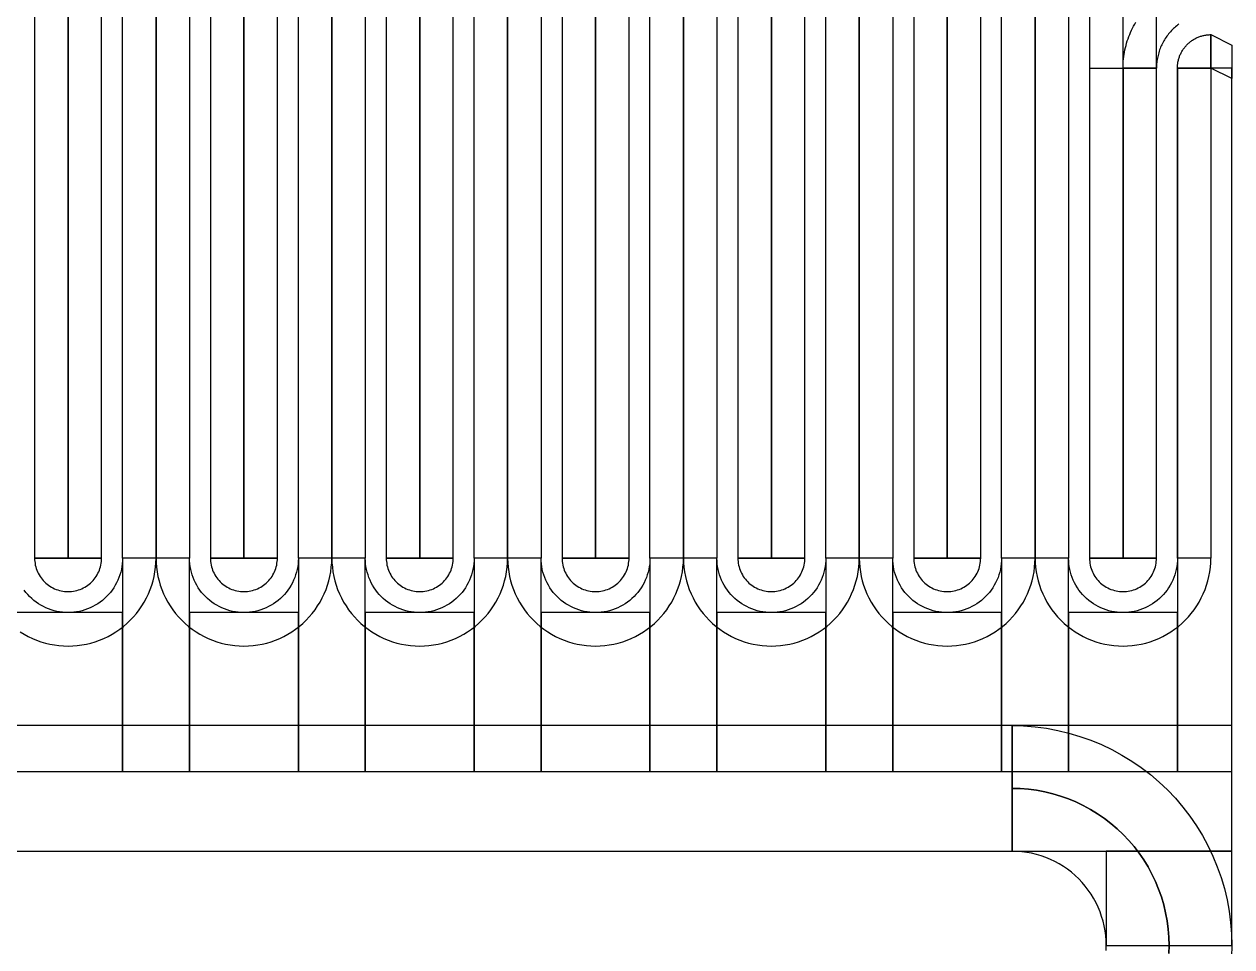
# Model space of a CAD drawing. Extents: x -21939 to 21943, y -23600 to 16600.
# Drawn here: x -13703.5 to -13415, y 7229.7 to 7450 of the extents above; entities that cross this region are included whole.
import ezdxf

# ---------------------------------------------------------------- set-up
doc = ezdxf.new("R2010")
doc.units = 0

# ---------------------------------------------------------------- blocks, each defined once
blk = doc.blocks.new('QTUNE1')
for points in [[(3867, 3739.5), (3867, 3928.5), (3851, 3928.5), (3851, 3739.5), (3867, 3739.5)], [(3599, 3877.5), (3599, 3622.5), (3607, 3622.5), (3607, 3877.5), (3599, 3877.5)], [(3615, 3622.5), (3615, 3877.5), (3607, 3877.5), (3607, 3622.5), (3615, 3622.5)], [(3620, 3622.5), (3620, 3877.5), (3628, 3877.5), (3628, 3622.5), (3620, 3622.5)], [(3636, 3877.5), (3636, 3622.5), (3628, 3622.5), (3628, 3877.5), (3636, 3877.5)], [(3641, 3877.5), (3641, 3622.5), (3649, 3622.5), (3649, 3877.5), (3641, 3877.5)], [(3657, 3622.5), (3657, 3877.5), (3649, 3877.5), (3649, 3622.5), (3657, 3622.5)], [(3662, 3622.5), (3662, 3877.5), (3670, 3877.5), (3670, 3622.5), (3662, 3622.5)], [(3678, 3877.5), (3678, 3622.5), (3670, 3622.5), (3670, 3877.5), (3678, 3877.5)], [(3683, 3877.5), (3683, 3622.5), (3691, 3622.5), (3691, 3877.5), (3683, 3877.5)], [(3699, 3622.5), (3699, 3877.5), (3691, 3877.5), (3691, 3622.5), (3699, 3622.5)], [(3704, 3622.5), (3704, 3877.5), (3712, 3877.5), (3712, 3622.5), (3704, 3622.5)], [(3720, 3877.5), (3720, 3622.5), (3712, 3622.5), (3712, 3877.5), (3720, 3877.5)], [(3725, 3877.5), (3725, 3622.5), (3733, 3622.5), (3733, 3877.5), (3725, 3877.5)], [(3741, 3622.5), (3741, 3877.5), (3733, 3877.5), (3733, 3622.5), (3741, 3622.5)], [(3746, 3622.5), (3746, 3877.5), (3754, 3877.5), (3754, 3622.5), (3746, 3622.5)], [(3762, 3877.5), (3762, 3622.5), (3754, 3622.5), (3754, 3877.5), (3762, 3877.5)], [(3767, 3877.5), (3767, 3622.5), (3775, 3622.5), (3775, 3877.5), (3767, 3877.5)], [(3783, 3622.5), (3783, 3877.5), (3775, 3877.5), (3775, 3622.5), (3783, 3622.5)], [(3788, 3622.5), (3788, 3877.5), (3796, 3877.5), (3796, 3622.5), (3788, 3622.5)], [(3804, 3877.5), (3804, 3622.5), (3796, 3622.5), (3796, 3877.5), (3804, 3877.5)], [(3809, 3877.5), (3809, 3622.5), (3817, 3622.5), (3817, 3877.5), (3809, 3877.5)], [(3825, 3622.5), (3825, 3877.5), (3817, 3877.5), (3817, 3622.5), (3825, 3622.5)], [(3830, 3622.5), (3830, 3877.5), (3838, 3877.5), (3838, 3622.5), (3830, 3622.5)], [(3846, 3877.5), (3846, 3622.5), (3838, 3622.5), (3838, 3877.5), (3846, 3877.5)], [(3851, 3877.5), (3851, 3622.5), (3859, 3622.5), (3859, 3877.5), (3851, 3877.5)], [(3859, 3739.5), (3859.01, 3740.05), (3859.03, 3740.6), (3859.06, 3741.15), (3859.12, 3741.7), (3859.18, 3742.24), (3859.26, 3742.79), (3859.35, 3743.33), (3859.46, 3743.87), (3859.58, 3744.4), (3859.72, 3744.94), (3859.86, 3745.46), (3860.03, 3745.99), (3860.2, 3746.51), (3860.39, 3747.03), (3860.6, 3747.54), (3860.82, 3748.04), (3861.05, 3748.54), (3861.29, 3749.03), (3861.54, 3749.52), (3861.81, 3750), (3862.09, 3750.47)], [(3872.36, 3750.02), (3872.09, 3749.81), (3871.82, 3749.6), (3871.56, 3749.39), (3871.3, 3749.16), (3871.05, 3748.93), (3870.81, 3748.69), (3870.57, 3748.45), (3870.34, 3748.2), (3870.11, 3747.94), (3869.9, 3747.68), (3869.69, 3747.41), (3869.48, 3747.14), (3869.29, 3746.86), (3869.1, 3746.58), (3868.92, 3746.29), (3868.74, 3746), (3868.58, 3745.7), (3868.42, 3745.4), (3868.27, 3745.1), (3868.12, 3744.79), (3867.99, 3744.47), (3867.86, 3744.16), (3867.75, 3743.84), (3867.64, 3743.52), (3867.54, 3743.19), (3867.44, 3742.86), (3867.36, 3742.53), (3867.28, 3742.2), (3867.22, 3741.87), (3867.16, 3741.53), (3867.11, 3741.2), (3867.07, 3740.86), (3867.04, 3740.52), (3867.02, 3740.18), (3867, 3739.84), (3867, 3739.5), (3859, 3739.5)], [(3872, 3739.5), (3872, 3739.71), (3872.01, 3739.92), (3872.02, 3740.13), (3872.04, 3740.34), (3872.07, 3740.54), (3872.1, 3740.75), (3872.13, 3740.96), (3872.17, 3741.16), (3872.22, 3741.37), (3872.27, 3741.57), (3872.33, 3741.77), (3872.39, 3741.97), (3872.46, 3742.17), (3872.53, 3742.37), (3872.61, 3742.56), (3872.69, 3742.75), (3872.78, 3742.94), (3872.87, 3743.13), (3872.97, 3743.32), (3873.07, 3743.5), (3873.18, 3743.68), (3873.29, 3743.86), (3873.41, 3744.03), (3873.53, 3744.2), (3873.65, 3744.37), (3873.78, 3744.53), (3873.92, 3744.7), (3874.05, 3744.85), (3874.2, 3745.01), (3874.34, 3745.16), (3874.49, 3745.3), (3874.65, 3745.45), (3874.8, 3745.58), (3874.97, 3745.72), (3875.13, 3745.85), (3875.3, 3745.97), (3875.47, 3746.09), (3875.64, 3746.21), (3875.82, 3746.32), (3876, 3746.43), (3876.18, 3746.53), (3876.37, 3746.63), (3876.56, 3746.72), (3876.75, 3746.81), (3876.94, 3746.89), (3877.13, 3746.97), (3877.33, 3747.04), (3877.53, 3747.11), (3877.73, 3747.17), (3877.93, 3747.23), (3878.13, 3747.28), (3878.34, 3747.33), (3878.54, 3747.37), (3878.75, 3747.4), (3878.96, 3747.43), (3879.16, 3747.46), (3879.37, 3747.48), (3879.58, 3747.49), (3879.79, 3747.5), (3880, 3747.5), (3880, 3739.5), (3880, 3739.5), (3880, 3739.5), (3880, 3739.5), (3880, 3739.5), (3880, 3739.5), (3880, 3739.5), (3880, 3739.5), (3880, 3739.5), (3880, 3739.5), (3880, 3739.5), (3880, 3739.5), (3880, 3739.5), (3880, 3739.5), (3880, 3739.5), (3880, 3739.5), (3880, 3739.5), (3880, 3739.5), (3880, 3739.5), (3880, 3739.5), (3880, 3739.5), (3880, 3739.5), (3880, 3739.5), (3880, 3739.5), (3880, 3739.5), (3880, 3739.5), (3880, 3739.5), (3880, 3739.5), (3880, 3739.5), (3880, 3739.5), (3880, 3739.5), (3880, 3739.5), (3880, 3739.5), (3880, 3739.5), (3880, 3739.5), (3880, 3739.5), (3880, 3739.5), (3880, 3739.5), (3880, 3739.5), (3880, 3739.5), (3880, 3739.5), (3880, 3739.5), (3880, 3739.5), (3880, 3739.5), (3880, 3739.5), (3880, 3739.5), (3880, 3739.5), (3880, 3739.5), (3880, 3739.5), (3880, 3739.5), (3880, 3739.5), (3880, 3739.5), (3880, 3739.5), (3880, 3739.5), (3880, 3739.5), (3880, 3739.5), (3880, 3739.5), (3880, 3739.5), (3880, 3739.5), (3880, 3739.5), (3880, 3739.5), (3872, 3739.5)], [(3880, 3747.5), (3885, 3745), (3885, 3737), (3880, 3739.5), (3880, 3747.5)], [(3867, 3622.5), (3867, 3739.5), (3859, 3739.5), (3859, 3622.5), (3867, 3622.5)], [(3872, 3622.5), (3872, 3739.5), (3880, 3739.5), (3880, 3622.5), (3872, 3622.5)], [(3872, 3739.5), (3872, 3571.5), (3885, 3571.5), (3885, 3739.5), (3872, 3739.5)], [(3595.56, 3604.89), (3596.5, 3604.31), (3597.47, 3603.79), (3598.46, 3603.32), (3599.47, 3602.89), (3600.51, 3602.53), (3601.56, 3602.22), (3602.63, 3601.96), (3603.71, 3601.76), (3604.8, 3601.62), (3605.9, 3601.53), (3607, 3601.5), (3608.1, 3601.53), (3609.2, 3601.62), (3610.29, 3601.76), (3611.37, 3601.96), (3612.44, 3602.22), (3613.49, 3602.53), (3614.53, 3602.89), (3615.54, 3603.32), (3616.53, 3603.79), (3617.5, 3604.31), (3618.44, 3604.89), (3619.34, 3605.51), (3620.22, 3606.18), (3621.05, 3606.89), (3621.85, 3607.65), (3622.61, 3608.45), (3623.32, 3609.28), (3623.99, 3610.16), (3624.61, 3611.06), (3625.19, 3612), (3625.71, 3612.97), (3626.18, 3613.96), (3626.61, 3614.97), (3626.97, 3616.01), (3627.28, 3617.06), (3627.54, 3618.13), (3627.74, 3619.21), (3627.88, 3620.3), (3627.97, 3621.4), (3628, 3622.5), (3620, 3622.5), (3619.98, 3621.82), (3619.93, 3621.14), (3619.84, 3620.47), (3619.72, 3619.8), (3619.56, 3619.14), (3619.36, 3618.48), (3619.14, 3617.84), (3618.88, 3617.21), (3618.58, 3616.6), (3618.26, 3616), (3617.9, 3615.42), (3617.52, 3614.86), (3617.1, 3614.32), (3616.66, 3613.8), (3616.19, 3613.31), (3615.7, 3612.84), (3615.18, 3612.4), (3614.64, 3611.98), (3614.08, 3611.6), (3613.5, 3611.24), (3612.9, 3610.92), (3612.29, 3610.62), (3611.66, 3610.36), (3611.02, 3610.14), (3610.36, 3609.94), (3609.7, 3609.78), (3609.03, 3609.66), (3608.36, 3609.57), (3607.68, 3609.52), (3607, 3609.5), (3606.32, 3609.52), (3605.64, 3609.57), (3604.97, 3609.66), (3604.3, 3609.78), (3603.64, 3609.94), (3602.98, 3610.14), (3602.34, 3610.36), (3601.71, 3610.62), (3601.1, 3610.92), (3600.5, 3611.24), (3599.92, 3611.6), (3599.36, 3611.98), (3598.82, 3612.4), (3598.3, 3612.84), (3597.81, 3613.31), (3597.34, 3613.8), (3596.9, 3614.32), (3596.48, 3614.86)], [(3599, 3622.5), (3599.01, 3622.08), (3599.04, 3621.66), (3599.1, 3621.25), (3599.17, 3620.84), (3599.27, 3620.43), (3599.39, 3620.03), (3599.53, 3619.63), (3599.69, 3619.25), (3599.87, 3618.87), (3600.07, 3618.5), (3600.29, 3618.14), (3600.53, 3617.8), (3600.78, 3617.47), (3601.05, 3617.15), (3601.34, 3616.84), (3601.65, 3616.55), (3601.97, 3616.28), (3602.3, 3616.03), (3602.64, 3615.79), (3603, 3615.57), (3603.37, 3615.37), (3603.75, 3615.19), (3604.13, 3615.03), (3604.53, 3614.89), (3604.93, 3614.77), (3605.34, 3614.67), (3605.75, 3614.6), (3606.16, 3614.54), (3606.58, 3614.51), (3607, 3614.5), (3607.42, 3614.51), (3607.84, 3614.54), (3608.25, 3614.6), (3608.66, 3614.67), (3609.07, 3614.77), (3609.47, 3614.89), (3609.87, 3615.03), (3610.25, 3615.19), (3610.63, 3615.37), (3611, 3615.57), (3611.36, 3615.79), (3611.7, 3616.03), (3612.03, 3616.28), (3612.35, 3616.55), (3612.66, 3616.84), (3612.95, 3617.15), (3613.22, 3617.47), (3613.47, 3617.8), (3613.71, 3618.14), (3613.93, 3618.5), (3614.13, 3618.87), (3614.31, 3619.25), (3614.47, 3619.63), (3614.61, 3620.03), (3614.73, 3620.43), (3614.83, 3620.84), (3614.9, 3621.25), (3614.96, 3621.66), (3614.99, 3622.08), (3615, 3622.5), (3607, 3622.5), (3607, 3622.5), (3607, 3622.5), (3607, 3622.5), (3607, 3622.5), (3607, 3622.5), (3607, 3622.5), (3607, 3622.5), (3607, 3622.5), (3607, 3622.5), (3607, 3622.5), (3607, 3622.5), (3607, 3622.5), (3607, 3622.5), (3607, 3622.5), (3607, 3622.5), (3607, 3622.5), (3607, 3622.5), (3607, 3622.5), (3607, 3622.5), (3607, 3622.5), (3607, 3622.5), (3607, 3622.5), (3607, 3622.5), (3607, 3622.5), (3607, 3622.5), (3607, 3622.5), (3607, 3622.5), (3607, 3622.5), (3607, 3622.5), (3607, 3622.5), (3607, 3622.5), (3607, 3622.5), (3607, 3622.5), (3607, 3622.5), (3607, 3622.5), (3607, 3622.5), (3607, 3622.5), (3607, 3622.5), (3607, 3622.5), (3607, 3622.5), (3607, 3622.5), (3607, 3622.5), (3607, 3622.5), (3607, 3622.5), (3607, 3622.5), (3607, 3622.5), (3607, 3622.5), (3607, 3622.5), (3607, 3622.5), (3607, 3622.5), (3607, 3622.5), (3607, 3622.5), (3607, 3622.5), (3607, 3622.5), (3607, 3622.5), (3607, 3622.5), (3607, 3622.5), (3607, 3622.5), (3607, 3622.5), (3607, 3622.5), (3599, 3622.5)], [(3620, 3622.5), (3620, 3571.5), (3636, 3571.5), (3636, 3622.5), (3620, 3622.5)], [(3628, 3622.5), (3628.03, 3621.4), (3628.12, 3620.3), (3628.26, 3619.21), (3628.46, 3618.13), (3628.72, 3617.06), (3629.03, 3616.01), (3629.39, 3614.97), (3629.82, 3613.96), (3630.29, 3612.97), (3630.81, 3612), (3631.39, 3611.06), (3632.01, 3610.16), (3632.68, 3609.28), (3633.39, 3608.45), (3634.15, 3607.65), (3634.95, 3606.89), (3635.78, 3606.18), (3636.66, 3605.51), (3637.56, 3604.89), (3638.5, 3604.31), (3639.47, 3603.79), (3640.46, 3603.32), (3641.47, 3602.89), (3642.51, 3602.53), (3643.56, 3602.22), (3644.63, 3601.96), (3645.71, 3601.76), (3646.8, 3601.62), (3647.9, 3601.53), (3649, 3601.5), (3650.1, 3601.53), (3651.2, 3601.62), (3652.29, 3601.76), (3653.37, 3601.96), (3654.44, 3602.22), (3655.49, 3602.53), (3656.53, 3602.89), (3657.54, 3603.32), (3658.53, 3603.79), (3659.5, 3604.31), (3660.44, 3604.89), (3661.34, 3605.51), (3662.22, 3606.18), (3663.05, 3606.89), (3663.85, 3607.65), (3664.61, 3608.45), (3665.32, 3609.28), (3665.99, 3610.16), (3666.61, 3611.06), (3667.19, 3612), (3667.71, 3612.97), (3668.18, 3613.96), (3668.61, 3614.97), (3668.97, 3616.01), (3669.28, 3617.06), (3669.54, 3618.13), (3669.74, 3619.21), (3669.88, 3620.3), (3669.97, 3621.4), (3670, 3622.5), (3662, 3622.5), (3661.98, 3621.82), (3661.93, 3621.14), (3661.84, 3620.47), (3661.72, 3619.8), (3661.56, 3619.14), (3661.36, 3618.48), (3661.14, 3617.84), (3660.88, 3617.21), (3660.58, 3616.6), (3660.26, 3616), (3659.9, 3615.42), (3659.52, 3614.86), (3659.1, 3614.32), (3658.66, 3613.8), (3658.19, 3613.31), (3657.7, 3612.84), (3657.18, 3612.4), (3656.64, 3611.98), (3656.08, 3611.6), (3655.5, 3611.24), (3654.9, 3610.92), (3654.29, 3610.62), (3653.66, 3610.36), (3653.02, 3610.14), (3652.36, 3609.94), (3651.7, 3609.78), (3651.03, 3609.66), (3650.36, 3609.57), (3649.68, 3609.52), (3649, 3609.5), (3648.32, 3609.52), (3647.64, 3609.57), (3646.97, 3609.66), (3646.3, 3609.78), (3645.64, 3609.94), (3644.98, 3610.14), (3644.34, 3610.36), (3643.71, 3610.62), (3643.1, 3610.92), (3642.5, 3611.24), (3641.92, 3611.6), (3641.36, 3611.98), (3640.82, 3612.4), (3640.3, 3612.84), (3639.81, 3613.31), (3639.34, 3613.8), (3638.9, 3614.32), (3638.48, 3614.86), (3638.1, 3615.42), (3637.74, 3616), (3637.42, 3616.6), (3637.12, 3617.21), (3636.86, 3617.84), (3636.64, 3618.48), (3636.44, 3619.14), (3636.28, 3619.8), (3636.16, 3620.47), (3636.07, 3621.14), (3636.02, 3621.82), (3636, 3622.5), (3628, 3622.5)], [(3641, 3622.5), (3641.01, 3622.08), (3641.04, 3621.66), (3641.1, 3621.25), (3641.17, 3620.84), (3641.27, 3620.43), (3641.39, 3620.03), (3641.53, 3619.63), (3641.69, 3619.25), (3641.87, 3618.87), (3642.07, 3618.5), (3642.29, 3618.14), (3642.53, 3617.8), (3642.78, 3617.47), (3643.05, 3617.15), (3643.34, 3616.84), (3643.65, 3616.55), (3643.97, 3616.28), (3644.3, 3616.03), (3644.64, 3615.79), (3645, 3615.57), (3645.37, 3615.37), (3645.75, 3615.19), (3646.13, 3615.03), (3646.53, 3614.89), (3646.93, 3614.77), (3647.34, 3614.67), (3647.75, 3614.6), (3648.16, 3614.54), (3648.58, 3614.51), (3649, 3614.5), (3649.42, 3614.51), (3649.84, 3614.54), (3650.25, 3614.6), (3650.66, 3614.67), (3651.07, 3614.77), (3651.47, 3614.89), (3651.87, 3615.03), (3652.25, 3615.19), (3652.63, 3615.37), (3653, 3615.57), (3653.36, 3615.79), (3653.7, 3616.03), (3654.03, 3616.28), (3654.35, 3616.55), (3654.66, 3616.84), (3654.95, 3617.15), (3655.22, 3617.47), (3655.47, 3617.8), (3655.71, 3618.14), (3655.93, 3618.5), (3656.13, 3618.87), (3656.31, 3619.25), (3656.47, 3619.63), (3656.61, 3620.03), (3656.73, 3620.43), (3656.83, 3620.84), (3656.9, 3621.25), (3656.96, 3621.66), (3656.99, 3622.08), (3657, 3622.5), (3649, 3622.5), (3649, 3622.5), (3649, 3622.5), (3649, 3622.5), (3649, 3622.5), (3649, 3622.5), (3649, 3622.5), (3649, 3622.5), (3649, 3622.5), (3649, 3622.5), (3649, 3622.5), (3649, 3622.5), (3649, 3622.5), (3649, 3622.5), (3649, 3622.5), (3649, 3622.5), (3649, 3622.5), (3649, 3622.5), (3649, 3622.5), (3649, 3622.5), (3649, 3622.5), (3649, 3622.5), (3649, 3622.5), (3649, 3622.5), (3649, 3622.5), (3649, 3622.5), (3649, 3622.5), (3649, 3622.5), (3649, 3622.5), (3649, 3622.5), (3649, 3622.5), (3649, 3622.5), (3649, 3622.5), (3649, 3622.5), (3649, 3622.5), (3649, 3622.5), (3649, 3622.5), (3649, 3622.5), (3649, 3622.5), (3649, 3622.5), (3649, 3622.5), (3649, 3622.5), (3649, 3622.5), (3649, 3622.5), (3649, 3622.5), (3649, 3622.5), (3649, 3622.5), (3649, 3622.5), (3649, 3622.5), (3649, 3622.5), (3649, 3622.5), (3649, 3622.5), (3649, 3622.5), (3649, 3622.5), (3649, 3622.5), (3649, 3622.5), (3649, 3622.5), (3649, 3622.5), (3649, 3622.5), (3649, 3622.5), (3649, 3622.5), (3641, 3622.5)], [(3662, 3622.5), (3662, 3571.5), (3678, 3571.5), (3678, 3622.5), (3662, 3622.5)], [(3670, 3622.5), (3670.03, 3621.4), (3670.12, 3620.3), (3670.26, 3619.21), (3670.46, 3618.13), (3670.72, 3617.06), (3671.03, 3616.01), (3671.39, 3614.97), (3671.82, 3613.96), (3672.29, 3612.97), (3672.81, 3612), (3673.39, 3611.06), (3674.01, 3610.16), (3674.68, 3609.28), (3675.39, 3608.45), (3676.15, 3607.65), (3676.95, 3606.89), (3677.78, 3606.18), (3678.66, 3605.51), (3679.56, 3604.89), (3680.5, 3604.31), (3681.47, 3603.79), (3682.46, 3603.32), (3683.47, 3602.89), (3684.51, 3602.53), (3685.56, 3602.22), (3686.63, 3601.96), (3687.71, 3601.76), (3688.8, 3601.62), (3689.9, 3601.53), (3691, 3601.5), (3692.1, 3601.53), (3693.2, 3601.62), (3694.29, 3601.76), (3695.37, 3601.96), (3696.44, 3602.22), (3697.49, 3602.53), (3698.53, 3602.89), (3699.54, 3603.32), (3700.53, 3603.79), (3701.5, 3604.31), (3702.44, 3604.89), (3703.34, 3605.51), (3704.22, 3606.18), (3705.05, 3606.89), (3705.85, 3607.65), (3706.61, 3608.45), (3707.32, 3609.28), (3707.99, 3610.16), (3708.61, 3611.06), (3709.19, 3612), (3709.71, 3612.97), (3710.18, 3613.96), (3710.61, 3614.97), (3710.97, 3616.01), (3711.28, 3617.06), (3711.54, 3618.13), (3711.74, 3619.21), (3711.88, 3620.3), (3711.97, 3621.4), (3712, 3622.5), (3704, 3622.5), (3703.98, 3621.82), (3703.93, 3621.14), (3703.84, 3620.47), (3703.72, 3619.8), (3703.56, 3619.14), (3703.36, 3618.48), (3703.14, 3617.84), (3702.88, 3617.21), (3702.58, 3616.6), (3702.26, 3616), (3701.9, 3615.42), (3701.52, 3614.86), (3701.1, 3614.32), (3700.66, 3613.8), (3700.19, 3613.31), (3699.7, 3612.84), (3699.18, 3612.4), (3698.64, 3611.98), (3698.08, 3611.6), (3697.5, 3611.24), (3696.9, 3610.92), (3696.29, 3610.62), (3695.66, 3610.36), (3695.02, 3610.14), (3694.36, 3609.94), (3693.7, 3609.78), (3693.03, 3609.66), (3692.36, 3609.57), (3691.68, 3609.52), (3691, 3609.5), (3690.32, 3609.52), (3689.64, 3609.57), (3688.97, 3609.66), (3688.3, 3609.78), (3687.64, 3609.94), (3686.98, 3610.14), (3686.34, 3610.36), (3685.71, 3610.62), (3685.1, 3610.92), (3684.5, 3611.24), (3683.92, 3611.6), (3683.36, 3611.98), (3682.82, 3612.4), (3682.3, 3612.84), (3681.81, 3613.31), (3681.34, 3613.8), (3680.9, 3614.32), (3680.48, 3614.86), (3680.1, 3615.42), (3679.74, 3616), (3679.42, 3616.6), (3679.12, 3617.21), (3678.86, 3617.84), (3678.64, 3618.48), (3678.44, 3619.14), (3678.28, 3619.8), (3678.16, 3620.47), (3678.07, 3621.14), (3678.02, 3621.82), (3678, 3622.5), (3670, 3622.5)], [(3683, 3622.5), (3683.01, 3622.08), (3683.04, 3621.66), (3683.1, 3621.25), (3683.17, 3620.84), (3683.27, 3620.43), (3683.39, 3620.03), (3683.53, 3619.63), (3683.69, 3619.25), (3683.87, 3618.87), (3684.07, 3618.5), (3684.29, 3618.14), (3684.53, 3617.8), (3684.78, 3617.47), (3685.05, 3617.15), (3685.34, 3616.84), (3685.65, 3616.55), (3685.97, 3616.28), (3686.3, 3616.03), (3686.64, 3615.79), (3687, 3615.57), (3687.37, 3615.37), (3687.75, 3615.19), (3688.13, 3615.03), (3688.53, 3614.89), (3688.93, 3614.77), (3689.34, 3614.67), (3689.75, 3614.6), (3690.16, 3614.54), (3690.58, 3614.51), (3691, 3614.5), (3691.42, 3614.51), (3691.84, 3614.54), (3692.25, 3614.6), (3692.66, 3614.67), (3693.07, 3614.77), (3693.47, 3614.89), (3693.87, 3615.03), (3694.25, 3615.19), (3694.63, 3615.37), (3695, 3615.57), (3695.36, 3615.79), (3695.7, 3616.03), (3696.03, 3616.28), (3696.35, 3616.55), (3696.66, 3616.84), (3696.95, 3617.15), (3697.22, 3617.47), (3697.47, 3617.8), (3697.71, 3618.14), (3697.93, 3618.5), (3698.13, 3618.87), (3698.31, 3619.25), (3698.47, 3619.63), (3698.61, 3620.03), (3698.73, 3620.43), (3698.83, 3620.84), (3698.9, 3621.25), (3698.96, 3621.66), (3698.99, 3622.08), (3699, 3622.5), (3691, 3622.5), (3691, 3622.5), (3691, 3622.5), (3691, 3622.5), (3691, 3622.5), (3691, 3622.5), (3691, 3622.5), (3691, 3622.5), (3691, 3622.5), (3691, 3622.5), (3691, 3622.5), (3691, 3622.5), (3691, 3622.5), (3691, 3622.5), (3691, 3622.5), (3691, 3622.5), (3691, 3622.5), (3691, 3622.5), (3691, 3622.5), (3691, 3622.5), (3691, 3622.5), (3691, 3622.5), (3691, 3622.5), (3691, 3622.5), (3691, 3622.5), (3691, 3622.5), (3691, 3622.5), (3691, 3622.5), (3691, 3622.5), (3691, 3622.5), (3691, 3622.5), (3691, 3622.5), (3691, 3622.5), (3691, 3622.5), (3691, 3622.5), (3691, 3622.5), (3691, 3622.5), (3691, 3622.5), (3691, 3622.5), (3691, 3622.5), (3691, 3622.5), (3691, 3622.5), (3691, 3622.5), (3691, 3622.5), (3691, 3622.5), (3691, 3622.5), (3691, 3622.5), (3691, 3622.5), (3691, 3622.5), (3691, 3622.5), (3691, 3622.5), (3691, 3622.5), (3691, 3622.5), (3691, 3622.5), (3691, 3622.5), (3691, 3622.5), (3691, 3622.5), (3691, 3622.5), (3691, 3622.5), (3691, 3622.5), (3691, 3622.5), (3683, 3622.5)], [(3704, 3622.5), (3704, 3571.5), (3720, 3571.5), (3720, 3622.5), (3704, 3622.5)], [(3712, 3622.5), (3712.03, 3621.4), (3712.12, 3620.3), (3712.26, 3619.21), (3712.46, 3618.13), (3712.72, 3617.06), (3713.03, 3616.01), (3713.39, 3614.97), (3713.82, 3613.96), (3714.29, 3612.97), (3714.81, 3612), (3715.39, 3611.06), (3716.01, 3610.16), (3716.68, 3609.28), (3717.39, 3608.45), (3718.15, 3607.65), (3718.95, 3606.89), (3719.78, 3606.18), (3720.66, 3605.51), (3721.56, 3604.89), (3722.5, 3604.31), (3723.47, 3603.79), (3724.46, 3603.32), (3725.47, 3602.89), (3726.51, 3602.53), (3727.56, 3602.22), (3728.63, 3601.96), (3729.71, 3601.76), (3730.8, 3601.62), (3731.9, 3601.53), (3733, 3601.5), (3734.1, 3601.53), (3735.2, 3601.62), (3736.29, 3601.76), (3737.37, 3601.96), (3738.44, 3602.22), (3739.49, 3602.53), (3740.53, 3602.89), (3741.54, 3603.32), (3742.53, 3603.79), (3743.5, 3604.31), (3744.44, 3604.89), (3745.34, 3605.51), (3746.22, 3606.18), (3747.05, 3606.89), (3747.85, 3607.65), (3748.61, 3608.45), (3749.32, 3609.28), (3749.99, 3610.16), (3750.61, 3611.06), (3751.19, 3612), (3751.71, 3612.97), (3752.18, 3613.96), (3752.61, 3614.97), (3752.97, 3616.01), (3753.28, 3617.06), (3753.54, 3618.13), (3753.74, 3619.21), (3753.88, 3620.3), (3753.97, 3621.4), (3754, 3622.5), (3746, 3622.5), (3745.98, 3621.82), (3745.93, 3621.14), (3745.84, 3620.47), (3745.72, 3619.8), (3745.56, 3619.14), (3745.36, 3618.48), (3745.14, 3617.84), (3744.88, 3617.21), (3744.58, 3616.6), (3744.26, 3616), (3743.9, 3615.42), (3743.52, 3614.86), (3743.1, 3614.32), (3742.66, 3613.8), (3742.19, 3613.31), (3741.7, 3612.84), (3741.18, 3612.4), (3740.64, 3611.98), (3740.08, 3611.6), (3739.5, 3611.24), (3738.9, 3610.92), (3738.29, 3610.62), (3737.66, 3610.36), (3737.02, 3610.14), (3736.36, 3609.94), (3735.7, 3609.78), (3735.03, 3609.66), (3734.36, 3609.57), (3733.68, 3609.52), (3733, 3609.5), (3732.32, 3609.52), (3731.64, 3609.57), (3730.97, 3609.66), (3730.3, 3609.78), (3729.64, 3609.94), (3728.98, 3610.14), (3728.34, 3610.36), (3727.71, 3610.62), (3727.1, 3610.92), (3726.5, 3611.24), (3725.92, 3611.6), (3725.36, 3611.98), (3724.82, 3612.4), (3724.3, 3612.84), (3723.81, 3613.31), (3723.34, 3613.8), (3722.9, 3614.32), (3722.48, 3614.86), (3722.1, 3615.42), (3721.74, 3616), (3721.42, 3616.6), (3721.12, 3617.21), (3720.86, 3617.84), (3720.64, 3618.48), (3720.44, 3619.14), (3720.28, 3619.8), (3720.16, 3620.47), (3720.07, 3621.14), (3720.02, 3621.82), (3720, 3622.5), (3712, 3622.5)], [(3725, 3622.5), (3725.01, 3622.08), (3725.04, 3621.66), (3725.1, 3621.25), (3725.17, 3620.84), (3725.27, 3620.43), (3725.39, 3620.03), (3725.53, 3619.63), (3725.69, 3619.25), (3725.87, 3618.87), (3726.07, 3618.5), (3726.29, 3618.14), (3726.53, 3617.8), (3726.78, 3617.47), (3727.05, 3617.15), (3727.34, 3616.84), (3727.65, 3616.55), (3727.97, 3616.28), (3728.3, 3616.03), (3728.64, 3615.79), (3729, 3615.57), (3729.37, 3615.37), (3729.75, 3615.19), (3730.13, 3615.03), (3730.53, 3614.89), (3730.93, 3614.77), (3731.34, 3614.67), (3731.75, 3614.6), (3732.16, 3614.54), (3732.58, 3614.51), (3733, 3614.5), (3733.42, 3614.51), (3733.84, 3614.54), (3734.25, 3614.6), (3734.66, 3614.67), (3735.07, 3614.77), (3735.47, 3614.89), (3735.87, 3615.03), (3736.25, 3615.19), (3736.63, 3615.37), (3737, 3615.57), (3737.36, 3615.79), (3737.7, 3616.03), (3738.03, 3616.28), (3738.35, 3616.55), (3738.66, 3616.84), (3738.95, 3617.15), (3739.22, 3617.47), (3739.47, 3617.8), (3739.71, 3618.14), (3739.93, 3618.5), (3740.13, 3618.87), (3740.31, 3619.25), (3740.47, 3619.63), (3740.61, 3620.03), (3740.73, 3620.43), (3740.83, 3620.84), (3740.9, 3621.25), (3740.96, 3621.66), (3740.99, 3622.08), (3741, 3622.5), (3733, 3622.5), (3733, 3622.5), (3733, 3622.5), (3733, 3622.5), (3733, 3622.5), (3733, 3622.5), (3733, 3622.5), (3733, 3622.5), (3733, 3622.5), (3733, 3622.5), (3733, 3622.5), (3733, 3622.5), (3733, 3622.5), (3733, 3622.5), (3733, 3622.5), (3733, 3622.5), (3733, 3622.5), (3733, 3622.5), (3733, 3622.5), (3733, 3622.5), (3733, 3622.5), (3733, 3622.5), (3733, 3622.5), (3733, 3622.5), (3733, 3622.5), (3733, 3622.5), (3733, 3622.5), (3733, 3622.5), (3733, 3622.5), (3733, 3622.5), (3733, 3622.5), (3733, 3622.5), (3733, 3622.5), (3733, 3622.5), (3733, 3622.5), (3733, 3622.5), (3733, 3622.5), (3733, 3622.5), (3733, 3622.5), (3733, 3622.5), (3733, 3622.5), (3733, 3622.5), (3733, 3622.5), (3733, 3622.5), (3733, 3622.5), (3733, 3622.5), (3733, 3622.5), (3733, 3622.5), (3733, 3622.5), (3733, 3622.5), (3733, 3622.5), (3733, 3622.5), (3733, 3622.5), (3733, 3622.5), (3733, 3622.5), (3733, 3622.5), (3733, 3622.5), (3733, 3622.5), (3733, 3622.5), (3733, 3622.5), (3733, 3622.5), (3725, 3622.5)], [(3746, 3622.5), (3746, 3571.5), (3762, 3571.5), (3762, 3622.5), (3746, 3622.5)], [(3754, 3622.5), (3754.03, 3621.4), (3754.12, 3620.3), (3754.26, 3619.21), (3754.46, 3618.13), (3754.72, 3617.06), (3755.03, 3616.01), (3755.39, 3614.97), (3755.82, 3613.96), (3756.29, 3612.97), (3756.81, 3612), (3757.39, 3611.06), (3758.01, 3610.16), (3758.68, 3609.28), (3759.39, 3608.45), (3760.15, 3607.65), (3760.95, 3606.89), (3761.78, 3606.18), (3762.66, 3605.51), (3763.56, 3604.89), (3764.5, 3604.31), (3765.47, 3603.79), (3766.46, 3603.32), (3767.47, 3602.89), (3768.51, 3602.53), (3769.56, 3602.22), (3770.63, 3601.96), (3771.71, 3601.76), (3772.8, 3601.62), (3773.9, 3601.53), (3775, 3601.5), (3776.1, 3601.53), (3777.2, 3601.62), (3778.29, 3601.76), (3779.37, 3601.96), (3780.44, 3602.22), (3781.49, 3602.53), (3782.53, 3602.89), (3783.54, 3603.32), (3784.53, 3603.79), (3785.5, 3604.31), (3786.44, 3604.89), (3787.34, 3605.51), (3788.22, 3606.18), (3789.05, 3606.89), (3789.85, 3607.65), (3790.61, 3608.45), (3791.32, 3609.28), (3791.99, 3610.16), (3792.61, 3611.06), (3793.19, 3612), (3793.71, 3612.97), (3794.18, 3613.96), (3794.61, 3614.97), (3794.97, 3616.01), (3795.28, 3617.06), (3795.54, 3618.13), (3795.74, 3619.21), (3795.88, 3620.3), (3795.97, 3621.4), (3796, 3622.5), (3788, 3622.5), (3787.98, 3621.82), (3787.93, 3621.14), (3787.84, 3620.47), (3787.72, 3619.8), (3787.56, 3619.14), (3787.36, 3618.48), (3787.14, 3617.84), (3786.88, 3617.21), (3786.58, 3616.6), (3786.26, 3616), (3785.9, 3615.42), (3785.52, 3614.86), (3785.1, 3614.32), (3784.66, 3613.8), (3784.19, 3613.31), (3783.7, 3612.84), (3783.18, 3612.4), (3782.64, 3611.98), (3782.08, 3611.6), (3781.5, 3611.24), (3780.9, 3610.92), (3780.29, 3610.62), (3779.66, 3610.36), (3779.02, 3610.14), (3778.36, 3609.94), (3777.7, 3609.78), (3777.03, 3609.66), (3776.36, 3609.57), (3775.68, 3609.52), (3775, 3609.5), (3774.32, 3609.52), (3773.64, 3609.57), (3772.97, 3609.66), (3772.3, 3609.78), (3771.64, 3609.94), (3770.98, 3610.14), (3770.34, 3610.36), (3769.71, 3610.62), (3769.1, 3610.92), (3768.5, 3611.24), (3767.92, 3611.6), (3767.36, 3611.98), (3766.82, 3612.4), (3766.3, 3612.84), (3765.81, 3613.31), (3765.34, 3613.8), (3764.9, 3614.32), (3764.48, 3614.86), (3764.1, 3615.42), (3763.74, 3616), (3763.42, 3616.6), (3763.12, 3617.21), (3762.86, 3617.84), (3762.64, 3618.48), (3762.44, 3619.14), (3762.28, 3619.8), (3762.16, 3620.47), (3762.07, 3621.14), (3762.02, 3621.82), (3762, 3622.5), (3754, 3622.5)], [(3767, 3622.5), (3767.01, 3622.08), (3767.04, 3621.66), (3767.1, 3621.25), (3767.17, 3620.84), (3767.27, 3620.43), (3767.39, 3620.03), (3767.53, 3619.63), (3767.69, 3619.25), (3767.87, 3618.87), (3768.07, 3618.5), (3768.29, 3618.14), (3768.53, 3617.8), (3768.78, 3617.47), (3769.05, 3617.15), (3769.34, 3616.84), (3769.65, 3616.55), (3769.97, 3616.28), (3770.3, 3616.03), (3770.64, 3615.79), (3771, 3615.57), (3771.37, 3615.37), (3771.75, 3615.19), (3772.13, 3615.03), (3772.53, 3614.89), (3772.93, 3614.77), (3773.34, 3614.67), (3773.75, 3614.6), (3774.16, 3614.54), (3774.58, 3614.51), (3775, 3614.5), (3775.42, 3614.51), (3775.84, 3614.54), (3776.25, 3614.6), (3776.66, 3614.67), (3777.07, 3614.77), (3777.47, 3614.89), (3777.87, 3615.03), (3778.25, 3615.19), (3778.63, 3615.37), (3779, 3615.57), (3779.36, 3615.79), (3779.7, 3616.03), (3780.03, 3616.28), (3780.35, 3616.55), (3780.66, 3616.84), (3780.95, 3617.15), (3781.22, 3617.47), (3781.47, 3617.8), (3781.71, 3618.14), (3781.93, 3618.5), (3782.13, 3618.87), (3782.31, 3619.25), (3782.47, 3619.63), (3782.61, 3620.03), (3782.73, 3620.43), (3782.83, 3620.84), (3782.9, 3621.25), (3782.96, 3621.66), (3782.99, 3622.08), (3783, 3622.5), (3775, 3622.5), (3775, 3622.5), (3775, 3622.5), (3775, 3622.5), (3775, 3622.5), (3775, 3622.5), (3775, 3622.5), (3775, 3622.5), (3775, 3622.5), (3775, 3622.5), (3775, 3622.5), (3775, 3622.5), (3775, 3622.5), (3775, 3622.5), (3775, 3622.5), (3775, 3622.5), (3775, 3622.5), (3775, 3622.5), (3775, 3622.5), (3775, 3622.5), (3775, 3622.5), (3775, 3622.5), (3775, 3622.5), (3775, 3622.5), (3775, 3622.5), (3775, 3622.5), (3775, 3622.5), (3775, 3622.5), (3775, 3622.5), (3775, 3622.5), (3775, 3622.5), (3775, 3622.5), (3775, 3622.5), (3775, 3622.5), (3775, 3622.5), (3775, 3622.5), (3775, 3622.5), (3775, 3622.5), (3775, 3622.5), (3775, 3622.5), (3775, 3622.5), (3775, 3622.5), (3775, 3622.5), (3775, 3622.5), (3775, 3622.5), (3775, 3622.5), (3775, 3622.5), (3775, 3622.5), (3775, 3622.5), (3775, 3622.5), (3775, 3622.5), (3775, 3622.5), (3775, 3622.5), (3775, 3622.5), (3775, 3622.5), (3775, 3622.5), (3775, 3622.5), (3775, 3622.5), (3775, 3622.5), (3775, 3622.5), (3775, 3622.5), (3767, 3622.5)], [(3788, 3622.5), (3788, 3571.5), (3804, 3571.5), (3804, 3622.5), (3788, 3622.5)], [(3796, 3622.5), (3796.03, 3621.4), (3796.12, 3620.3), (3796.26, 3619.21), (3796.46, 3618.13), (3796.72, 3617.06), (3797.03, 3616.01), (3797.39, 3614.97), (3797.82, 3613.96), (3798.29, 3612.97), (3798.81, 3612), (3799.39, 3611.06), (3800.01, 3610.16), (3800.68, 3609.28), (3801.39, 3608.45), (3802.15, 3607.65), (3802.95, 3606.89), (3803.78, 3606.18), (3804.66, 3605.51), (3805.56, 3604.89), (3806.5, 3604.31), (3807.47, 3603.79), (3808.46, 3603.32), (3809.47, 3602.89), (3810.51, 3602.53), (3811.56, 3602.22), (3812.63, 3601.96), (3813.71, 3601.76), (3814.8, 3601.62), (3815.9, 3601.53), (3817, 3601.5), (3818.1, 3601.53), (3819.2, 3601.62), (3820.29, 3601.76), (3821.37, 3601.96), (3822.44, 3602.22), (3823.49, 3602.53), (3824.53, 3602.89), (3825.54, 3603.32), (3826.53, 3603.79), (3827.5, 3604.31), (3828.44, 3604.89), (3829.34, 3605.51), (3830.22, 3606.18), (3831.05, 3606.89), (3831.85, 3607.65), (3832.61, 3608.45), (3833.32, 3609.28), (3833.99, 3610.16), (3834.61, 3611.06), (3835.19, 3612), (3835.71, 3612.97), (3836.18, 3613.96), (3836.61, 3614.97), (3836.97, 3616.01), (3837.28, 3617.06), (3837.54, 3618.13), (3837.74, 3619.21), (3837.88, 3620.3), (3837.97, 3621.4), (3838, 3622.5), (3830, 3622.5), (3829.98, 3621.82), (3829.93, 3621.14), (3829.84, 3620.47), (3829.72, 3619.8), (3829.56, 3619.14), (3829.36, 3618.48), (3829.14, 3617.84), (3828.88, 3617.21), (3828.58, 3616.6), (3828.26, 3616), (3827.9, 3615.42), (3827.52, 3614.86), (3827.1, 3614.32), (3826.66, 3613.8), (3826.19, 3613.31), (3825.7, 3612.84), (3825.18, 3612.4), (3824.64, 3611.98), (3824.08, 3611.6), (3823.5, 3611.24), (3822.9, 3610.92), (3822.29, 3610.62), (3821.66, 3610.36), (3821.02, 3610.14), (3820.36, 3609.94), (3819.7, 3609.78), (3819.03, 3609.66), (3818.36, 3609.57), (3817.68, 3609.52), (3817, 3609.5), (3816.32, 3609.52), (3815.64, 3609.57), (3814.97, 3609.66), (3814.3, 3609.78), (3813.64, 3609.94), (3812.98, 3610.14), (3812.34, 3610.36), (3811.71, 3610.62), (3811.1, 3610.92), (3810.5, 3611.24), (3809.92, 3611.6), (3809.36, 3611.98), (3808.82, 3612.4), (3808.3, 3612.84), (3807.81, 3613.31), (3807.34, 3613.8), (3806.9, 3614.32), (3806.48, 3614.86), (3806.1, 3615.42), (3805.74, 3616), (3805.42, 3616.6), (3805.12, 3617.21), (3804.86, 3617.84), (3804.64, 3618.48), (3804.44, 3619.14), (3804.28, 3619.8), (3804.16, 3620.47), (3804.07, 3621.14), (3804.02, 3621.82), (3804, 3622.5), (3796, 3622.5)], [(3809, 3622.5), (3809.01, 3622.08), (3809.04, 3621.66), (3809.1, 3621.25), (3809.17, 3620.84), (3809.27, 3620.43), (3809.39, 3620.03), (3809.53, 3619.63), (3809.69, 3619.25), (3809.87, 3618.87), (3810.07, 3618.5), (3810.29, 3618.14), (3810.53, 3617.8), (3810.78, 3617.47), (3811.05, 3617.15), (3811.34, 3616.84), (3811.65, 3616.55), (3811.97, 3616.28), (3812.3, 3616.03), (3812.64, 3615.79), (3813, 3615.57), (3813.37, 3615.37), (3813.75, 3615.19), (3814.13, 3615.03), (3814.53, 3614.89), (3814.93, 3614.77), (3815.34, 3614.67), (3815.75, 3614.6), (3816.16, 3614.54), (3816.58, 3614.51), (3817, 3614.5), (3817.42, 3614.51), (3817.84, 3614.54), (3818.25, 3614.6), (3818.66, 3614.67), (3819.07, 3614.77), (3819.47, 3614.89), (3819.87, 3615.03), (3820.25, 3615.19), (3820.63, 3615.37), (3821, 3615.57), (3821.36, 3615.79), (3821.7, 3616.03), (3822.03, 3616.28), (3822.35, 3616.55), (3822.66, 3616.84), (3822.95, 3617.15), (3823.22, 3617.47), (3823.47, 3617.8), (3823.71, 3618.14), (3823.93, 3618.5), (3824.13, 3618.87), (3824.31, 3619.25), (3824.47, 3619.63), (3824.61, 3620.03), (3824.73, 3620.43), (3824.83, 3620.84), (3824.9, 3621.25), (3824.96, 3621.66), (3824.99, 3622.08), (3825, 3622.5), (3817, 3622.5), (3817, 3622.5), (3817, 3622.5), (3817, 3622.5), (3817, 3622.5), (3817, 3622.5), (3817, 3622.5), (3817, 3622.5), (3817, 3622.5), (3817, 3622.5), (3817, 3622.5), (3817, 3622.5), (3817, 3622.5), (3817, 3622.5), (3817, 3622.5), (3817, 3622.5), (3817, 3622.5), (3817, 3622.5), (3817, 3622.5), (3817, 3622.5), (3817, 3622.5), (3817, 3622.5), (3817, 3622.5), (3817, 3622.5), (3817, 3622.5), (3817, 3622.5), (3817, 3622.5), (3817, 3622.5), (3817, 3622.5), (3817, 3622.5), (3817, 3622.5), (3817, 3622.5), (3817, 3622.5), (3817, 3622.5), (3817, 3622.5), (3817, 3622.5), (3817, 3622.5), (3817, 3622.5), (3817, 3622.5), (3817, 3622.5), (3817, 3622.5), (3817, 3622.5), (3817, 3622.5), (3817, 3622.5), (3817, 3622.5), (3817, 3622.5), (3817, 3622.5), (3817, 3622.5), (3817, 3622.5), (3817, 3622.5), (3817, 3622.5), (3817, 3622.5), (3817, 3622.5), (3817, 3622.5), (3817, 3622.5), (3817, 3622.5), (3817, 3622.5), (3817, 3622.5), (3817, 3622.5), (3817, 3622.5), (3817, 3622.5), (3809, 3622.5)], [(3830, 3622.5), (3830, 3571.5), (3846, 3571.5), (3846, 3622.5), (3830, 3622.5)], [(3838, 3622.5), (3838.03, 3621.4), (3838.12, 3620.3), (3838.26, 3619.21), (3838.46, 3618.13), (3838.72, 3617.06), (3839.03, 3616.01), (3839.39, 3614.97), (3839.82, 3613.96), (3840.29, 3612.97), (3840.81, 3612), (3841.39, 3611.06), (3842.01, 3610.16), (3842.68, 3609.28), (3843.39, 3608.45), (3844.15, 3607.65), (3844.95, 3606.89), (3845.78, 3606.18), (3846.66, 3605.51), (3847.56, 3604.89), (3848.5, 3604.31), (3849.47, 3603.79), (3850.46, 3603.32), (3851.47, 3602.89), (3852.51, 3602.53), (3853.56, 3602.22), (3854.63, 3601.96), (3855.71, 3601.76), (3856.8, 3601.62), (3857.9, 3601.53), (3859, 3601.5), (3860.1, 3601.53), (3861.2, 3601.62), (3862.29, 3601.76), (3863.37, 3601.96), (3864.44, 3602.22), (3865.49, 3602.53), (3866.53, 3602.89), (3867.54, 3603.32), (3868.53, 3603.79), (3869.5, 3604.31), (3870.44, 3604.89), (3871.34, 3605.51), (3872.22, 3606.18), (3873.05, 3606.89), (3873.85, 3607.65), (3874.61, 3608.45), (3875.32, 3609.28), (3875.99, 3610.16), (3876.61, 3611.06), (3877.19, 3612), (3877.71, 3612.97), (3878.18, 3613.96), (3878.61, 3614.97), (3878.97, 3616.01), (3879.28, 3617.06), (3879.54, 3618.13), (3879.74, 3619.21), (3879.88, 3620.3), (3879.97, 3621.4), (3880, 3622.5), (3872, 3622.5), (3871.98, 3621.82), (3871.93, 3621.14), (3871.84, 3620.47), (3871.72, 3619.8), (3871.56, 3619.14), (3871.36, 3618.48), (3871.14, 3617.84), (3870.88, 3617.21), (3870.58, 3616.6), (3870.26, 3616), (3869.9, 3615.42), (3869.52, 3614.86), (3869.1, 3614.32), (3868.66, 3613.8), (3868.19, 3613.31), (3867.7, 3612.84), (3867.18, 3612.4), (3866.64, 3611.98), (3866.08, 3611.6), (3865.5, 3611.24), (3864.9, 3610.92), (3864.29, 3610.62), (3863.66, 3610.36), (3863.02, 3610.14), (3862.36, 3609.94), (3861.7, 3609.78), (3861.03, 3609.66), (3860.36, 3609.57), (3859.68, 3609.52), (3859, 3609.5), (3858.32, 3609.52), (3857.64, 3609.57), (3856.97, 3609.66), (3856.3, 3609.78), (3855.64, 3609.94), (3854.98, 3610.14), (3854.34, 3610.36), (3853.71, 3610.62), (3853.1, 3610.92), (3852.5, 3611.24), (3851.92, 3611.6), (3851.36, 3611.98), (3850.82, 3612.4), (3850.3, 3612.84), (3849.81, 3613.31), (3849.34, 3613.8), (3848.9, 3614.32), (3848.48, 3614.86), (3848.1, 3615.42), (3847.74, 3616), (3847.42, 3616.6), (3847.12, 3617.21), (3846.86, 3617.84), (3846.64, 3618.48), (3846.44, 3619.14), (3846.28, 3619.8), (3846.16, 3620.47), (3846.07, 3621.14), (3846.02, 3621.82), (3846, 3622.5), (3838, 3622.5)], [(3851, 3622.5), (3851.01, 3622.08), (3851.04, 3621.66), (3851.1, 3621.25), (3851.17, 3620.84), (3851.27, 3620.43), (3851.39, 3620.03), (3851.53, 3619.63), (3851.69, 3619.25), (3851.87, 3618.87), (3852.07, 3618.5), (3852.29, 3618.14), (3852.53, 3617.8), (3852.78, 3617.47), (3853.05, 3617.15), (3853.34, 3616.84), (3853.65, 3616.55), (3853.97, 3616.28), (3854.3, 3616.03), (3854.64, 3615.79), (3855, 3615.57), (3855.37, 3615.37), (3855.75, 3615.19), (3856.13, 3615.03), (3856.53, 3614.89), (3856.93, 3614.77), (3857.34, 3614.67), (3857.75, 3614.6), (3858.16, 3614.54), (3858.58, 3614.51), (3859, 3614.5), (3859.42, 3614.51), (3859.84, 3614.54), (3860.25, 3614.6), (3860.66, 3614.67), (3861.07, 3614.77), (3861.47, 3614.89), (3861.87, 3615.03), (3862.25, 3615.19), (3862.63, 3615.37), (3863, 3615.57), (3863.36, 3615.79), (3863.7, 3616.03), (3864.03, 3616.28), (3864.35, 3616.55), (3864.66, 3616.84), (3864.95, 3617.15), (3865.22, 3617.47), (3865.47, 3617.8), (3865.71, 3618.14), (3865.93, 3618.5), (3866.13, 3618.87), (3866.31, 3619.25), (3866.47, 3619.63), (3866.61, 3620.03), (3866.73, 3620.43), (3866.83, 3620.84), (3866.9, 3621.25), (3866.96, 3621.66), (3866.99, 3622.08), (3867, 3622.5), (3859, 3622.5), (3859, 3622.5), (3859, 3622.5), (3859, 3622.5), (3859, 3622.5), (3859, 3622.5), (3859, 3622.5), (3859, 3622.5), (3859, 3622.5), (3859, 3622.5), (3859, 3622.5), (3859, 3622.5), (3859, 3622.5), (3859, 3622.5), (3859, 3622.5), (3859, 3622.5), (3859, 3622.5), (3859, 3622.5), (3859, 3622.5), (3859, 3622.5), (3859, 3622.5), (3859, 3622.5), (3859, 3622.5), (3859, 3622.5), (3859, 3622.5), (3859, 3622.5), (3859, 3622.5), (3859, 3622.5), (3859, 3622.5), (3859, 3622.5), (3859, 3622.5), (3859, 3622.5), (3859, 3622.5), (3859, 3622.5), (3859, 3622.5), (3859, 3622.5), (3859, 3622.5), (3859, 3622.5), (3859, 3622.5), (3859, 3622.5), (3859, 3622.5), (3859, 3622.5), (3859, 3622.5), (3859, 3622.5), (3859, 3622.5), (3859, 3622.5), (3859, 3622.5), (3859, 3622.5), (3859, 3622.5), (3859, 3622.5), (3859, 3622.5), (3859, 3622.5), (3859, 3622.5), (3859, 3622.5), (3859, 3622.5), (3859, 3622.5), (3859, 3622.5), (3859, 3622.5), (3859, 3622.5), (3859, 3622.5), (3859, 3622.5), (3851, 3622.5)], [(3594, 3571.5), (3620, 3571.5), (3620, 3609.5), (3594, 3609.5), (3594, 3571.5)], [(3636, 3571.5), (3662, 3571.5), (3662, 3609.5), (3636, 3609.5), (3636, 3571.5)], [(3678, 3571.5), (3704, 3571.5), (3704, 3609.5), (3678, 3609.5), (3678, 3571.5)], [(3720, 3571.5), (3746, 3571.5), (3746, 3609.5), (3720, 3609.5), (3720, 3571.5)], [(3762, 3571.5), (3788, 3571.5), (3788, 3609.5), (3762, 3609.5), (3762, 3571.5)], [(3804, 3571.5), (3830, 3571.5), (3830, 3609.5), (3804, 3609.5), (3804, 3571.5)], [(3846, 3609.5), (3846, 3571.5), (3872, 3571.5), (3872, 3609.5), (3846, 3609.5)], [(3455, 3552.5), (3832.5, 3552.5), (3832.5, 3582.5), (3455, 3582.5), (3455, 3552.5)], [(3832.5, 3582.5), (3835.25, 3582.43), (3837.99, 3582.21), (3840.71, 3581.85), (3843.42, 3581.35), (3846.09, 3580.71), (3848.72, 3579.93), (3851.31, 3579.01), (3853.85, 3577.96), (3856.33, 3576.78), (3858.75, 3575.47), (3861.09, 3574.03), (3863.36, 3572.47), (3865.54, 3570.8), (3867.63, 3569.02), (3869.62, 3567.12), (3871.52, 3565.13), (3873.3, 3563.04), (3874.97, 3560.86), (3876.53, 3558.59), (3877.97, 3556.25), (3879.28, 3553.83), (3880.46, 3551.35), (3881.51, 3548.81), (3882.43, 3546.22), (3883.21, 3543.59), (3883.85, 3540.92), (3884.35, 3538.21), (3884.71, 3535.49), (3884.93, 3532.75), (3885, 3530), (3884.93, 3527.25)], [(3869.95, 3528.04), (3870, 3530), (3869.95, 3531.96), (3869.79, 3533.92), (3869.54, 3535.87), (3869.18, 3537.8), (3868.72, 3539.71), (3868.16, 3541.59), (3867.51, 3543.44), (3866.76, 3545.25), (3865.91, 3547.02), (3864.98, 3548.75), (3863.95, 3550.42), (3862.84, 3552.04), (3861.64, 3553.6), (3860.37, 3555.09), (3859.02, 3556.52), (3857.59, 3557.87), (3856.1, 3559.14), (3854.54, 3560.34), (3852.92, 3561.45), (3851.25, 3562.48), (3849.52, 3563.41), (3847.75, 3564.26), (3845.94, 3565.01), (3844.09, 3565.66), (3842.21, 3566.22), (3840.3, 3566.68), (3838.37, 3567.04), (3836.42, 3567.29), (3834.46, 3567.45), (3832.5, 3567.5), (3832.5, 3582.5)], [(3885, 3582.5), (3832.5, 3582.5), (3832.5, 3552.5), (3885, 3552.5), (3885, 3582.5)], [(3832.5, 3567.5), (3834.46, 3567.45), (3836.42, 3567.29), (3838.37, 3567.04), (3840.3, 3566.68), (3842.21, 3566.22), (3844.09, 3565.66), (3845.94, 3565.01), (3847.75, 3564.26), (3849.52, 3563.41), (3851.25, 3562.48), (3852.92, 3561.45), (3854.54, 3560.34), (3856.1, 3559.14), (3857.59, 3557.87), (3859.02, 3556.52), (3860.37, 3555.09), (3861.64, 3553.6), (3862.84, 3552.04), (3863.95, 3550.42), (3864.98, 3548.75), (3865.91, 3547.02), (3866.76, 3545.25), (3867.51, 3543.44), (3868.16, 3541.59), (3868.72, 3539.71), (3869.18, 3537.8), (3869.54, 3535.87), (3869.79, 3533.92), (3869.95, 3531.96), (3870, 3530), (3869.95, 3528.04)], [(3854.97, 3528.82), (3855, 3530), (3854.97, 3531.18), (3854.88, 3532.35), (3854.72, 3533.52), (3854.51, 3534.68), (3854.23, 3535.82), (3853.9, 3536.95), (3853.51, 3538.06), (3853.05, 3539.15), (3852.55, 3540.21), (3851.99, 3541.25), (3851.37, 3542.25), (3850.7, 3543.23), (3849.99, 3544.16), (3849.22, 3545.06), (3848.41, 3545.91), (3847.56, 3546.72), (3846.66, 3547.49), (3845.73, 3548.2), (3844.75, 3548.87), (3843.75, 3549.49), (3842.71, 3550.05), (3841.65, 3550.55), (3840.56, 3551.01), (3839.45, 3551.4), (3838.32, 3551.73), (3837.18, 3552.01), (3836.02, 3552.22), (3834.85, 3552.38), (3833.68, 3552.47), (3832.5, 3552.5), (3832.5, 3567.5)], [(3885, 3552.5), (3855, 3552.5), (3855, 3530), (3885, 3530), (3885, 3552.5)]]:
    blk.add_lwpolyline(points)

msp = doc.modelspace()

# ---------------------------------------------------------------- block references
msp.add_blockref('QTUNE1', (-17300, 3700))

doc.saveas('drawing.dxf')
